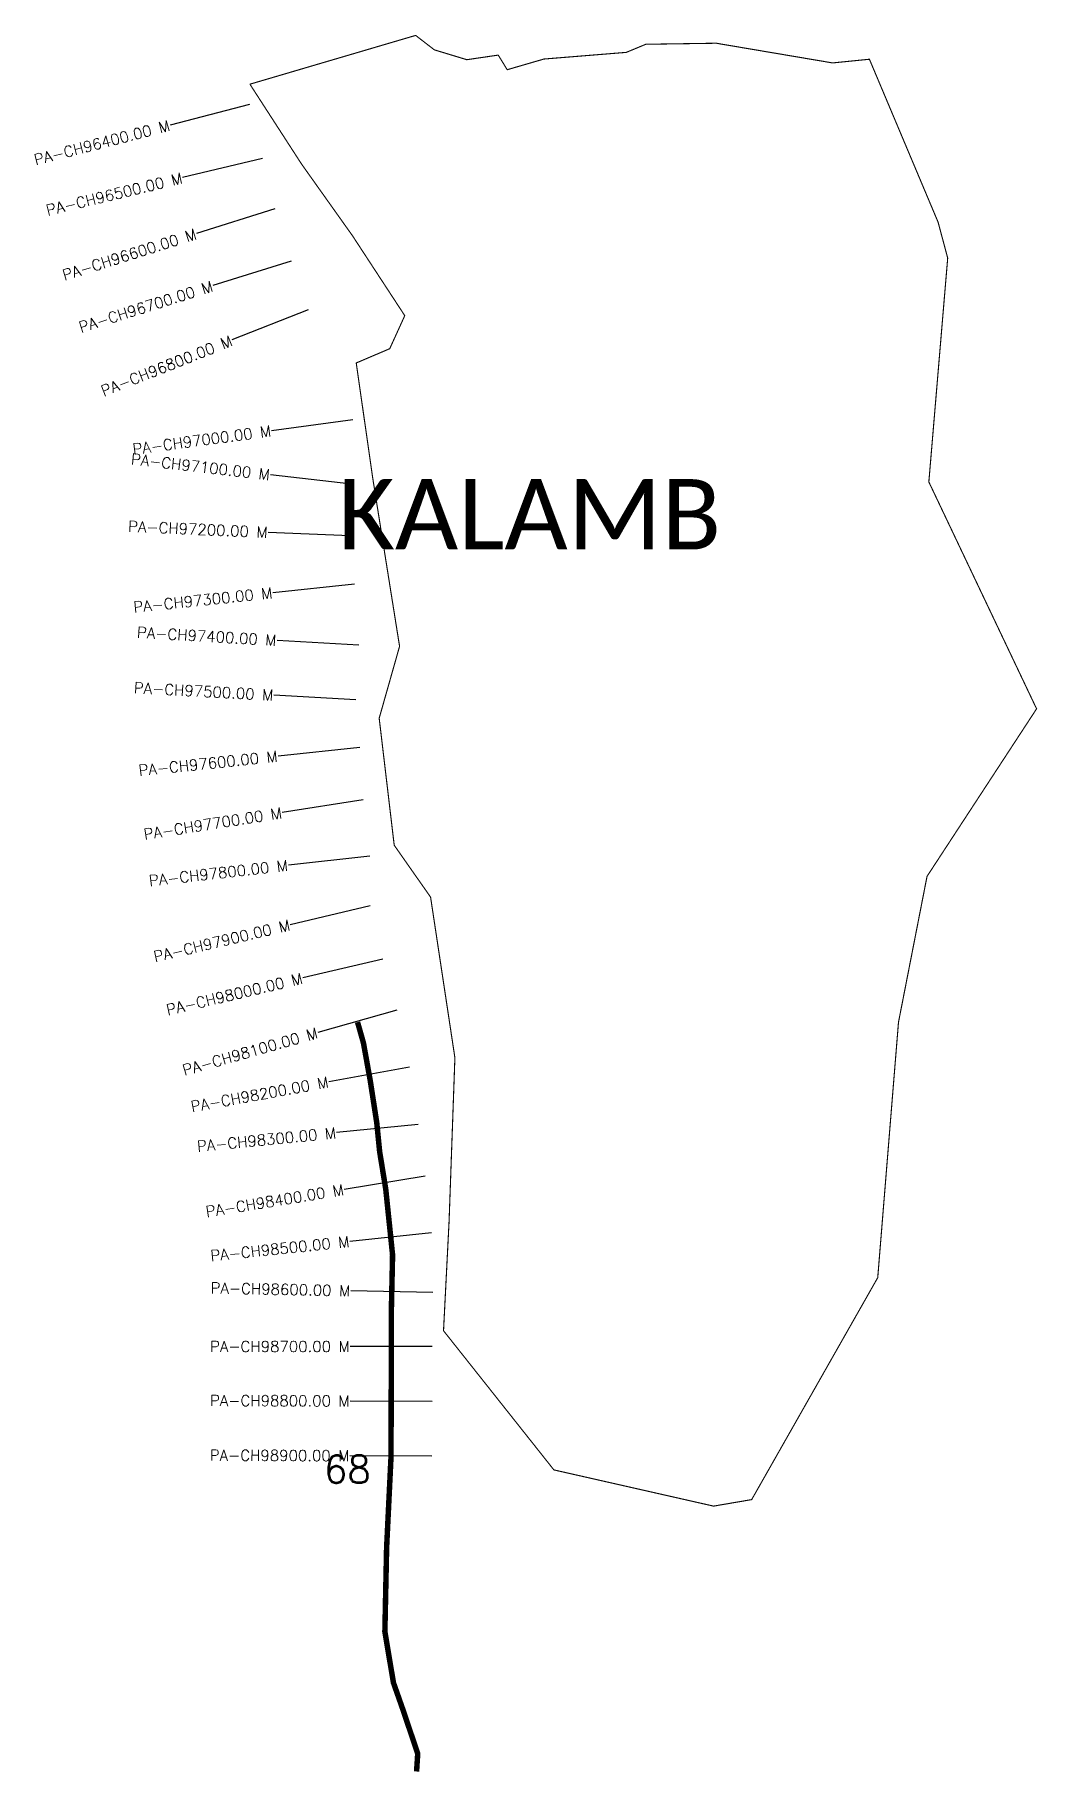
# Model space of a CAD drawing. Header units: metres. Extents: x 264292 to 266125, y 2146013 to 2149192.
import ezdxf
from ezdxf.enums import TextEntityAlignment as Align

# ---------------------------------------------------------------- set-up
doc = ezdxf.new("R2010")
doc.units = ezdxf.units.M
for name, color, linetype in [('ARTIFICIALLY PROTECTED', 4, 'Continuous'), ('CS', 134, 'Continuous'), ('CSMark', 6, 'Continuous'), ('VILLAGE NAME', 250, 'Continuous')]:
    doc.layers.add(name, color=color, linetype=linetype)
doc.styles.get("Standard").update_dxf_attribs({"font": 'simplex.shx'})

msp = doc.modelspace()

# ---------------------------------------------------------------- linework, layer by layer
at = {"color": 6, "const_width": 2, "flags": 128}
for points in [[(264685.1, 2149101.9), (264988.3, 2149191.1), (265022.5, 2149164.7), (265081.9, 2149146.7), (265139.4, 2149155.1), (265155.8, 2149128.4), (265223, 2149147.9), (265373.7, 2149160.1), (265409.4, 2149174.9), (265538.2, 2149176.8), (265751, 2149140.8), (265818.4, 2149147.5), (265944.1, 2148849.5), (265961.6, 2148784), (265927.1, 2148374.8), (266124.2, 2147960.1), (265923.8, 2147653.8)], [(265923.8, 2147653.8), (265871.6, 2147387.3), (265833.6, 2146920.2), (265603, 2146514.5), (265533.3, 2146502.6), (265241.2, 2146568.8), (265039.3, 2146823.2), (265049.5, 2147023.8), (265060.1, 2147322.3), (265015.6, 2147615.9), (264949.1, 2147710.7), (264921.6, 2147942.9), (264958.9, 2148074.3), (264934.5, 2148227.1), (264910.1, 2148379.9), (264879.6, 2148592.3), (264940.9, 2148618.4), (264968.4, 2148678.8), (264920.6, 2148751.8), (264872.8, 2148824.8), (264779.8, 2148955.6), (264685.1, 2149101.9)]]:
    msp.add_lwpolyline(points, dxfattribs=at)
at = {"layer": 'ARTIFICIALLY PROTECTED', "const_width": 10, "flags": 128}
msp.add_lwpolyline([(264882, 2147387.4), (264892.8, 2147349.3), (264905.3, 2147280.1), (264917.1, 2147203.9), (264922.4, 2147150.8), (264933.6, 2147082.1), (264946.1, 2146961.8), (264943.7, 2146852.5), (264943.7, 2146733.1), (264943.2, 2146591.7), (264935.2, 2146426.8), (264932, 2146273.1), (264947.7, 2146179.7), (264966.4, 2146126.6), (264992.1, 2146050), (264990, 2146017.5)], dxfattribs=at)
at = {"layer": 'CS'}
for p, q in [((264684.3, 2149064.6), (264539, 2149027.1)), ((264708, 2148966.2), (264562.1, 2148931.1)), ((264730.6, 2148874.1), (264587.5, 2148829.1)), ((264760.6, 2148778.7), (264617.5, 2148733.7)), ((264791.8, 2148689.4), (264652.3, 2148634.3)), ((264873.4, 2148488.2), (264724.8, 2148468.4)), ((264871.6, 2148370.5), (264722.6, 2148387.7)), ((264868.4, 2148276.1), (264718.6, 2148282.6)), ((264876.3, 2148188), (264727.1, 2148172.4)), ((264884.4, 2148076.3), (264734.7, 2148085.1)), ((264878.8, 2147976.8), (264729, 2147984.9)), ((264885.9, 2147889.1), (264736.7, 2147873.6)), ((264892.5, 2147793.5), (264744.3, 2147770.3)), ((264904.6, 2147690.9), (264755.5, 2147674.2)), ((264905, 2147600), (264759, 2147565.5)), ((264928, 2147502.7), (264782, 2147468.1)), ((264953.8, 2147409.4), (264809.4, 2147368.6)), ((264977.1, 2147304.8), (264829.5, 2147278.2)), ((264992.9, 2147200.1), (264843.6, 2147185.3)), ((265005.8, 2147105.7), (264857.7, 2147081.5)), ((265017.3, 2147002), (264868.1, 2146986.5)), ((265019.6, 2146892.8), (264869.6, 2146896)), ((265018.7, 2146794.4), (264868.7, 2146794.4)), ((265018.6, 2146694.1), (264868.6, 2146694.7)), ((265018.2, 2146594.1), (264868.2, 2146594.7))]:
    msp.add_line(p, q, dxfattribs=at)

# ---------------------------------------------------------------- texts
at = {"insert": (264820.6, 2146594.9), "char_height": 50, "attachment_point": 1}
msp.add_mtext_dynamic_manual_height_columns('68', width=84.374, gutter_width=1, heights=[0], dxfattribs=at)
at = {"layer": 'CSMark'}
for s, rotation, p in [('PA-CH96400.00 M', 14.4725, (264538, 2149026.9)), ('PA-CH96500.00 M', 13.5425, (264561.2, 2148930.8)), ('PA-CH96600.00 M', 17.4593, (264586.6, 2148828.8)), ('PA-CH96700.00 M', 17.4593, (264616.6, 2148733.4)), ('PA-CH96800.00 M', 21.5798, (264651.4, 2148633.9)), ('PA-CH97000.00 M', 7.5979, (264723.8, 2148468.3)), ('PA-CH97100.00 M', 353.4154, (264721.6, 2148387.8)), ('PA-CH97200.00 M', 357.5091, (264717.6, 2148282.7)), ('PA-CH97300.00 M', 5.9818, (264726.1, 2148172.3)), ('PA-CH97400.00 M', 356.6488, (264733.7, 2148085.2)), ('PA-CH97500.00 M', 356.9165, (264728, 2147985)), ('PA-CH97600.00 M', 5.9301, (264735.7, 2147873.5)), ('PA-CH97700.00 M', 8.9215, (264743.3, 2147770.1)), ('PA-CH97800.00 M', 6.392, (264754.5, 2147674.1)), ('PA-CH97900.00 M', 13.3007, (264758, 2147565.2)), ('PA-CH98000.00 M', 13.3007, (264781, 2147467.9)), ('PA-CH98100.00 M', 15.7803, (264808.4, 2147368.3)), ('PA-CH98200.00 M', 10.2467, (264828.5, 2147278)), ('PA-CH98300.00 M', 5.662, (264842.6, 2147185.2)), ('PA-CH98400.00 M', 9.2679, (264856.7, 2147081.4)), ('PA-CH98500.00 M', 5.9119, (264867.1, 2146986.4)), ('PA-CH98600.00 M', 358.7693, (264868.7, 2146896.1)), ('PA-CH98700.00 M', 359.9989, (264867.7, 2146794.4)), ('PA-CH98800.00 M', 359.7704, (264867.6, 2146694.7)), ('PA-CH98900.00 M', 359.7704, (264867.2, 2146594.7))]:
    msp.add_text(s, height=20, rotation=rotation, dxfattribs=at).set_placement(p, align=Align.MIDDLE_RIGHT)
at = {"layer": 'VILLAGE NAME', "insert": (264846.1, 2148380), "char_height": 128.647, "attachment_point": 1}
msp.add_mtext_dynamic_manual_height_columns('{\\fCalibri|b0|i0|c0|p34;KALAMB}', width=1149.767, gutter_width=643.2, heights=[0], dxfattribs=at)

doc.saveas('drawing.dxf')
